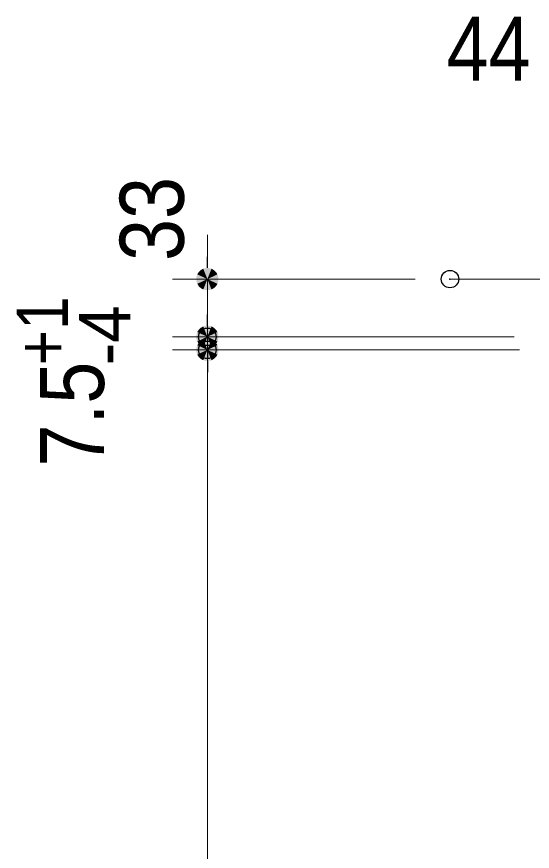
# Model space of a CAD drawing. Units: millimetres, scale not verified. Extents: x -6062 to 6062, y -3045 to 3045.
# Drawn here: x -929.6 to -634.6, y 72.6 to 550.1 of the extents above; entities that cross this region are included whole.
import ezdxf
from ezdxf.enums import TextEntityAlignment as Align

# ---------------------------------------------------------------- set-up
doc = ezdxf.new("R2010")
doc.units = ezdxf.units.MM
doc.header["$LTSCALE"] = 20
doc.header["$PDMODE"] = 32
doc.header["$PDSIZE"] = 10
for name, color, linetype, lineweight in [('0-0_3一般', 7, 'Continuous', 15), ('0-2_2寸法-1', 7, 'Continuous', 15), ('0-3_0', 7, 'Continuous', 25), ('0-5_2寸法-2', 7, 'Continuous', 15)]:
    doc.layers.add(name, color=color, linetype=linetype, lineweight=lineweight)
doc.layers.add('0-4_Defpoints', color=7, linetype='Continuous')
doc.styles.add('ＭＳ Ｐゴシック', font='')
doc.styles.get('ＭＳ Ｐゴシック').set_extended_font_data('MS PGothic')

# ---------------------------------------------------------------- blocks, each defined once
blk = doc.blocks.new('グループ-21')
at = {"layer": '0-0_3一般'}
blk.add_line((22115.3, 8000), (26258.8, 8000), dxfattribs=at)
blk = doc.blocks.new('_Dot')
at = {"layer": '0-3_0'}
blk.add_line((-10, 0), (-20, 0), dxfattribs=at)
for points in [[(0, 0), (-7.29, 6.85), (-6.37, 7.71)], [(0, 0), (-6.37, 7.71), (-5.36, 8.44)], [(0, 0), (-5.36, 8.44), (-4.26, 9.05)], [(0, 0), (-4.26, 9.05), (-3.09, 9.51)], [(0, 0), (-3.09, 9.51), (-1.87, 9.82)], [(0, 0), (-1.87, 9.82), (-0.63, 9.98)], [(0, 0), (-0.63, 9.98), (0.63, 9.98)], [(0, 0), (0.63, 9.98), (1.87, 9.82)], [(0, 0), (1.87, 9.82), (3.09, 9.51)], [(0, 0), (3.09, 9.51), (4.26, 9.05)], [(0, 0), (4.26, 9.05), (5.36, 8.44)], [(0, 0), (5.36, 8.44), (6.37, 7.71)], [(0, 0), (6.37, 7.71), (7.29, 6.85)], [(0, 0), (-10, 0), (-9.92, 1.25)], [(0, 0), (-9.92, -1.25), (-10, 0)], [(0, 0), (-9.92, 1.25), (-9.69, 2.49)], [(0, 0), (-9.69, -2.49), (-9.92, -1.25)], [(0, 0), (-9.69, 2.49), (-9.3, 3.68)], [(0, 0), (-9.3, -3.68), (-9.69, -2.49)], [(0, 0), (-9.3, 3.68), (-8.76, 4.82)], [(0, 0), (-8.76, -4.82), (-9.3, -3.68)], [(0, 0), (-8.76, 4.82), (-8.09, 5.88)], [(0, 0), (-8.09, -5.88), (-8.76, -4.82)], [(0, 0), (-8.09, 5.88), (-7.29, 6.85)], [(0, 0), (-7.29, -6.85), (-8.09, -5.88)], [(0, 0), (-6.37, -7.71), (-7.29, -6.85)], [(0, 0), (-5.36, -8.44), (-6.37, -7.71)], [(0, 0), (-4.26, -9.05), (-5.36, -8.44)], [(0, 0), (-3.09, -9.51), (-4.26, -9.05)], [(0, 0), (-1.87, -9.82), (-3.09, -9.51)], [(0, 0), (-0.63, -9.98), (-1.87, -9.82)], [(0, 0), (0.63, -9.98), (-0.63, -9.98)], [(0, 0), (7.29, 6.85), (8.09, 5.88)], [(0, 0), (8.09, 5.88), (8.76, 4.82)], [(0, 0), (8.76, 4.82), (9.3, 3.68)], [(0, 0), (9.3, 3.68), (9.69, 2.49)], [(0, 0), (9.69, 2.49), (9.92, 1.25)], [(0, 0), (9.92, 1.25), (10, 0)], [(0, 0), (1.87, -9.82), (0.63, -9.98)], [(0, 0), (3.09, -9.51), (1.87, -9.82)], [(0, 0), (4.26, -9.05), (3.09, -9.51)], [(0, 0), (5.36, -8.44), (4.26, -9.05)], [(0, 0), (6.37, -7.71), (5.36, -8.44)], [(0, 0), (7.29, -6.85), (6.37, -7.71)], [(0, 0), (8.09, -5.88), (7.29, -6.85)], [(0, 0), (8.76, -4.82), (8.09, -5.88)], [(0, 0), (9.3, -3.68), (8.76, -4.82)], [(0, 0), (9.69, -2.49), (9.3, -3.68)], [(0, 0), (9.92, -1.25), (9.69, -2.49)], [(0, 0), (10, 0), (9.92, -1.25)]]:
    blk.add_solid(points, dxfattribs=at)

msp = doc.modelspace()

# ---------------------------------------------------------------- linework, layer by layer
at = {"layer": '0-2_2寸法-1'}
for p, q in [((-642.04, 359.5), (-840.54, 359.5)), ((-820.54, 346.79), (-820.54, -1974.79))]:
    msp.add_line(p, q, dxfattribs=at)
at = {"layer": '0-4_Defpoints'}
for p in [(-681.74, 400), (-820.54, 367), (-820.54, 359.5)]:
    msp.add_point(p, dxfattribs=at)
at = {"layer": '0-5_2寸法-2'}
for p, q in [((-820.54, 412.71), (-820.54, 425.42)), ((-701.74, 400), (-840.54, 400)), ((-820.54, 400), (-820.54, 367)), ((-820.54, 379.71), (-820.54, 392.42)), ((-645.04, 367), (-840.54, 367)), ((-645.04, 367), (-840.54, 367)), ((-820.54, 367), (-820.54, 359.5)), ((-642.04, 359.5), (-840.54, 359.5)), ((-820.54, 354.29), (-820.54, 341.58)), ((-820.54, 346.79), (-820.54, 334.08))]:
    msp.add_line(p, q, dxfattribs=at)

# ---------------------------------------------------------------- block references
at = {"layer": '0-0_3一般', "xscale": 0.05, "yscale": 0.05}
msp.add_blockref('グループ-21', (-1787.5, 0), dxfattribs=at)
at = {"layer": '0-2_2寸法-1', "xscale": 0.6356201, "yscale": 0.6356201, "rotation": 90}
msp.add_blockref('_Dot', (-820.54, 359.5), dxfattribs=at)
at = {"layer": '0-5_2寸法-2', "xscale": 0.6356201, "yscale": 0.6356201}
for p, rotation in [((-820.54, 400), 270), ((-820.54, 367), 270), ((-820.54, 367), 90), ((-820.54, 359.5), 90)]:
    msp.add_blockref('_Dot', p, dxfattribs=dict(at, rotation=rotation))

# ---------------------------------------------------------------- texts
at = {"layer": '0-5_2寸法-2', "style": 'ＭＳ Ｐゴシック', "width": 0.9}
msp.add_text('44', height=36.66, dxfattribs=at).set_placement((-683.61, 502.48), align=Align.BOTTOM_LEFT)
for s, height, p in [('33', 36.66, (-823.02, 410.41)), ('+1', 29.33, (-891.51, 350.77)), ('7.5', 36.69, (-868.68, 292.69))]:
    msp.add_text(s, height=height, rotation=90, dxfattribs=at).set_placement(p, align=Align.BOTTOM_LEFT)
at = {"layer": '0-5_2寸法-2', "style": 'ＭＳ Ｐゴシック'}
msp.add_text('-4', height=29.33, rotation=90, dxfattribs=at).set_placement((-855.89, 350.77), align=Align.BOTTOM_LEFT)

doc.saveas('drawing.dxf')
